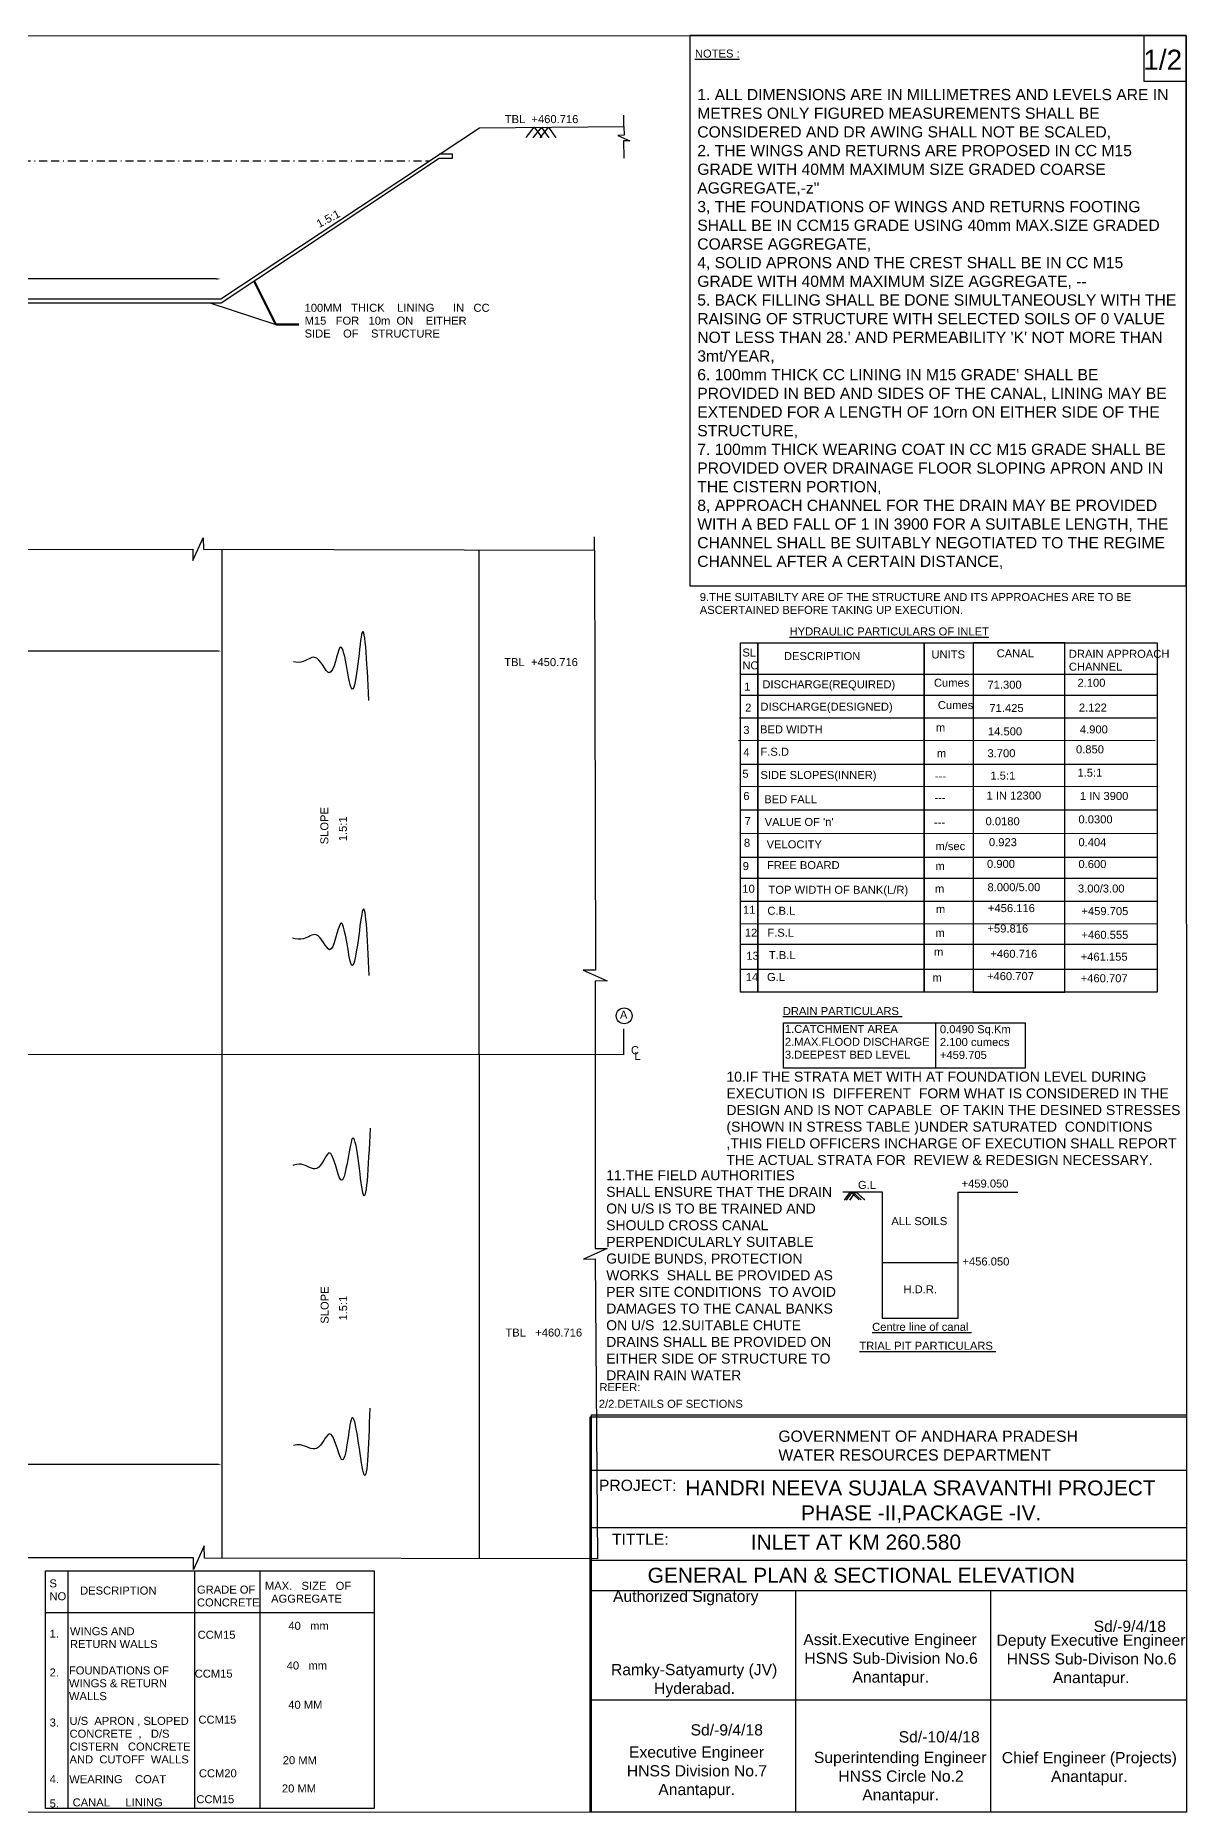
# Model space of a CAD drawing. Header units: inches. Extents: x 19 to 328, y 16 to 238.
# Drawn here: x 184.3 to 328.2, y 16 to 238.1 of the extents above; entities that cross this region are included whole.
import ezdxf

# ---------------------------------------------------------------- set-up
doc = ezdxf.new("R2010")
doc.units = ezdxf.units.IN
doc.header["$MEASUREMENT"] = 0
doc.linetypes.add('BORDERX2', pattern=[3.5, 1, -0.5, 1, -0.5, 0, -0.5])
doc.layers.add('DIMENSIONS', color=7, linetype='Continuous')
doc.layers.add('TEXT', color=1, linetype='Continuous')
doc.styles.get("Standard").update_dxf_attribs({"font": 'arial.ttf', "height": 1})
doc.dimstyles.get("Standard").update_dxf_attribs({"dimtxt": 1, "dimasz": 0.6, "dimexe": 0.18, "dimexo": 0.0625, "dimgap": 0.09, "dimtad": 0, "dimtih": 1, "dimtoh": 1, "dimdec": 4, "dimzin": 0, "dimdsep": 46, "dimtxsty": 'Standard', "dimcen": 0.09, "dimse1": 1, "dimse2": 1, "dimadec": 0, "dimazin": 0, "dimtfac": 1, "dimtdec": 4, "dimtofl": 0, "dimtmove": 0, "dimatfit": 3, "dimfxl": 1, "dimtolj": 1, "dimtzin": 0, "dimarcsym": 0})

# ---------------------------------------------------------------- blocks, each defined once
blk = doc.blocks.new('*D6')
at = {"color": 0, "lineweight": -2, "transparency": 16777216}
for p, q in [((140.45, 207.72), (171.75, 207.72)), ((206.9, 207.72), (175.6, 207.72))]:
    blk.add_line(p, q, dxfattribs=at)
at = {"color": 0, "transparency": 16777216}
for points in [[(140.45, 207.82), (140.45, 207.62), (139.85, 207.72)], [(206.9, 207.82), (206.9, 207.62), (207.5, 207.72)]]:
    blk.add_solid(points, dxfattribs=at)
at = {"layer": 'Defpoints', "color": 0, "transparency": 16777216}
for p in [(207.5, 207.72), (139.85, 205.23), (207.5, 205.24)]:
    blk.add_point(p, dxfattribs=at)
at = {"color": 0, "transparency": 16777216, "insert": (173.68, 207.72), "char_height": 1, "attachment_point": 5}
blk.add_mtext('\\A1;14500', dxfattribs=at)
blk = doc.blocks.new('*D21')
at = {"color": 0, "lineweight": -2, "transparency": 16777216}
for p, q in [((140.33, 161.2), (171.75, 161.2)), ((207.01, 161.2), (175.59, 161.2))]:
    blk.add_line(p, q, dxfattribs=at)
at = {"color": 0, "transparency": 16777216}
for points in [[(140.33, 161.3), (140.33, 161.1), (139.73, 161.2)], [(207.01, 161.3), (207.01, 161.1), (207.61, 161.2)]]:
    blk.add_solid(points, dxfattribs=at)
at = {"layer": 'Defpoints', "color": 0, "transparency": 16777216}
for p in [(139.73, 161.19), (207.61, 161.2), (207.61, 161.2)]:
    blk.add_point(p, dxfattribs=at)
at = {"color": 0, "transparency": 16777216, "insert": (173.67, 161.2), "char_height": 1, "attachment_point": 5}
blk.add_mtext('\\A1;14500', dxfattribs=at)
blk = doc.blocks.new('*D22')
at = {"color": 0, "lineweight": -2, "transparency": 16777216}
for p, q in [((140.44, 59.55), (171.81, 59.55)), ((207.02, 59.55), (175.65, 59.55))]:
    blk.add_line(p, q, dxfattribs=at)
at = {"color": 0, "transparency": 16777216}
for points in [[(140.44, 59.65), (140.44, 59.45), (139.84, 59.55)], [(207.02, 59.65), (207.02, 59.45), (207.62, 59.55)]]:
    blk.add_solid(points, dxfattribs=at)
at = {"layer": 'Defpoints', "color": 0, "transparency": 16777216}
for p in [(139.84, 59.54), (207.62, 59.55), (207.62, 59.55)]:
    blk.add_point(p, dxfattribs=at)
at = {"color": 0, "transparency": 16777216, "insert": (173.73, 59.55), "char_height": 1, "attachment_point": 5}
blk.add_mtext('\\A1;14500', dxfattribs=at)

msp = doc.modelspace()

# ---------------------------------------------------------------- linework, layer by layer
at = {"color": 0}
for points in [[(328.2188, 16.08532), (18.57185, 16.03705), (18.53723, 238.08911), (328.18419, 238.13738)], [(328.18419, 238.13738), (266.14101, 238.12771), (266.15173, 169.36567), (328.19491, 169.37534)], [(328.18419, 238.13738), (322.87279, 238.13738), (322.87279, 232.45311), (328.18419, 232.45311)], [(272.47702, 162.23335), (324.55201, 162.24146), (324.55882, 118.58073), (272.48383, 118.57261)], [(272.47702, 162.23335), (274.62131, 162.23368), (274.62812, 118.57294), (272.48383, 118.57261)], [(274.62131, 162.23368), (295.4224, 162.23692), (295.4292, 118.57619), (274.62812, 118.57294)], [(295.4224, 162.23692), (301.55985, 162.23788), (301.56666, 118.57714), (295.4292, 118.57619)], [(301.56666, 118.57714), (313.00119, 118.57892), (312.99439, 162.23966), (301.55985, 162.23788)], [(277.84978, 114.73667), (308.07347, 114.73667), (308.07347, 109.07677), (277.84978, 109.07677)], [(328.2188, 16.08532), (253.85893, 16.07373), (253.85119, 65.72213), (328.21106, 65.73372)], [(185.57855, 46.2293), (226.65285, 46.2293), (226.65285, 16.53245), (185.57855, 16.53245)]]:
    msp.add_lwpolyline(points, close=True, dxfattribs=at)
for points in [[(92.23321, 225.28806), (136.83767, 203.09711), (155.08562, 203.10266), (159.23848, 205.23522), (207.50105, 205.23927), (239.83025, 226.61971), (257.89843, 226.75084), (257.88807, 228.17822)], [(245.65978, 225.40536), (246.69399, 226.70384), (247.61837, 225.37792)], [(246.54755, 225.35963), (247.58176, 226.65812), (248.50614, 225.3322)], [(247.41702, 225.36878), (248.45123, 226.66726), (249.37561, 225.34135)], [(257.89843, 226.75084), (257.90631, 225.66526), (257.1201, 225.65955), (258.62713, 224.98776), (257.84934, 224.98211), (257.86504, 222.8186)], [(160.62485, 204.73075), (207.55113, 204.73088), (234.81264, 222.80215), (236.45508, 222.81407), (236.45149, 223.30873), (234.81397, 223.30226)], [(23.51297, 173.77785), (132.44917, 173.90053), (132.46032, 172.36387), (133.81632, 175.35836), (133.82702, 173.88388), (203.99885, 173.93018), (204.00907, 172.52174), (205.31189, 175.36311), (205.32216, 173.9478), (254.22178, 173.79532), (254.20958, 175.47673)], [(254.20434, 173.79538), (254.32198, 121.32745), (252.80239, 121.31642), (255.81529, 119.96937), (254.31666, 119.95849), (254.30786, 86.51961), (255.79354, 86.53039), (252.83163, 85.20715), (254.30204, 85.21782), (254.57401, 47.74268), (205.45654, 47.83205), (205.43002, 49.3736), (204.08864, 46.38931), (204.07799, 47.85626), (134.13943, 47.85088), (134.129, 49.28837), (132.76164, 46.36178), (132.75088, 47.84496), (23.77269, 47.51609)], [(207.61269, 173.94066), (207.62324, 47.82811)], [(239.77097, 173.84038), (239.7926, 47.76958)], [(272.47763, 158.31181), (324.55263, 158.31993)], [(272.47763, 155.67514), (324.55263, 155.68325)], [(272.35768, 152.85869), (324.43267, 152.8668)], [(272.23773, 150.04223), (324.31272, 150.05035)], [(272.47763, 147.04601), (324.55263, 147.05413)], [(272.47763, 144.28948), (324.55263, 144.2976)], [(272.47763, 141.35318), (324.55263, 141.3613)], [(272.47763, 138.41688), (324.55263, 138.425)], [(272.47763, 135.42066), (324.55263, 135.42878)], [(272.47763, 132.82117), (324.55263, 132.82929)], [(272.47763, 129.94479), (324.55263, 129.95291)], [(272.47763, 127.12834), (324.55263, 127.13646)], [(272.47763, 124.55159), (324.55263, 124.55971)], [(272.47763, 121.43552), (324.55263, 121.44364)], [(296.89529, 109.07677), (296.89529, 114.73667)], [(21.41994, 110.70106), (21.41994, 110.70106), (257.91647, 110.79752), (257.91647, 110.79752)], [(285.2697, 93.60995), (290.19186, 93.60995), (290.19186, 77.80572), (299.6588, 77.80572), (299.6588, 93.57997), (307.12975, 93.57997)], [(285.47008, 92.56322), (286.20356, 93.59079), (287.30378, 92.59508)], [(285.73318, 92.58712), (286.46666, 93.61469), (287.56688, 92.61898)], [(286.13978, 92.56322), (286.87326, 93.59079), (287.97349, 92.59508)], [(286.17167, 92.59508), (286.90515, 93.62265), (288.00538, 92.62695)], [(290.19186, 84.76718), (299.6588, 84.76718)], [(188.38837, 46.2293), (188.38837, 16.53245)], [(204.24793, 16.53245), (204.24793, 46.2293)], [(212.37193, 46.2293), (212.37193, 16.53245)], [(185.57855, 41.01331), (226.65285, 41.01331)]]:
    msp.add_lwpolyline(points, dxfattribs=at)
at = {"color": 0, "linetype": 'BORDERX2'}
msp.add_lwpolyline([(112.79209, 222.46814), (233.57058, 222.47996)], dxfattribs=at)
at = {"color": 0}
msp.add_circle((257.91991, 115.60902), 0.99239, dxfattribs=at)
for points in [[(226.01813, 155.02997), (225.10551, 163.27716), (223.84082, 156.54755), (222.39708, 161.63233), (221.05588, 158.4951), (219.2076, 160.4175), (217.81537, 159.88601), (216.57495, 159.83522)], [(226.06139, 120.63218), (225.18665, 128.61314), (223.83064, 122.00359), (222.45721, 127.13185), (221.06948, 123.87373), (219.43139, 125.74404), (217.84046, 125.22939), (216.46781, 125.30711)], [(226.17156, 101.57482), (225.26334, 93.46836), (223.93138, 100.23791), (222.48438, 95.10129), (221.02398, 98.46504), (219.51616, 96.52359), (217.54948, 97.0538), (216.49984, 96.92101)], [(226.12305, 66.55337), (225.33202, 58.49433), (223.85346, 65.28029), (222.60062, 60.14944), (221.07784, 63.35586), (219.48122, 61.53602), (217.46638, 61.96823), (216.57092, 61.92335)]]:
    msp.add_spline(points, degree=3, dxfattribs=at)
at = {"layer": 'DIMENSIONS', "color": 0}
for points in [[(253.68937, 58.83429), (328.2188, 58.83429)], [(328.2188, 51.61424), (253.68937, 51.61424)], [(253.68937, 47.58489), (328.2188, 47.58489)], [(328.2188, 43.75945), (253.68937, 43.75945)], [(279.35141, 43.75945), (279.35141, 16.08532)], [(303.69976, 43.75945), (303.69976, 16.08532)], [(253.68937, 30.09994), (328.2188, 30.09994)]]:
    msp.add_lwpolyline(points, dxfattribs=at)
at = {"layer": 'TEXT', "color": 0}
msp.add_lwpolyline([(328.2188, 16.08532), (253.68937, 16.08532), (253.68937, 65.47882), (328.2188, 65.47882)], close=True, dxfattribs=at)

# ---------------------------------------------------------------- texts
at = {"color": 0}
for s, height, p in [('%%UNOTES :', 1, (266.77327, 235.38249)), ('1/2', 2.5, (322.82485, 233.86649)), ('ASCERTAINED BEFORE TAKING UP EXECUTION.', 1, (267.37741, 165.84864)), ('9.THE SUITABILTY ARE OF THE STRUCTURE AND ITS APPROACHES ARE TO BE ', 1, (267.37741, 167.45506)), ('%%UHYDRAULIC PARTICULARS OF INLET', 1, (278.60438, 163.15546)), ('SL.', 1, (272.70213, 160.52063)), ('NO', 1, (272.70213, 158.91422)), ('DESCRIPTION', 1, (277.90286, 160.07622)), ('UNITS', 1, (296.34491, 160.28133)), ('CANAL ', 1, (304.48816, 160.41807)), ('DRAIN APPROACH', 1, (313.51637, 160.35782)), ('Cumes', 1, (296.65207, 156.74679)), ('CHANNEL', 1, (313.51637, 158.75141)), ('2.100', 1, (314.59106, 156.74045)), ('1', 1, (272.93171, 156.26477)), ('DISCHARGE(REQUIRED) ', 1, (275.20059, 156.54749)), ('71.300', 1, (303.34287, 156.49746)), ('2', 1, (273.04635, 153.63025)), ('DISCHARGE(DESIGNED)', 1, (274.95958, 153.75418)), ('Cumes', 1, (297.13848, 153.95239)), ('71.425', 1, (303.58607, 153.58156)), ('2.122', 1, (314.77346, 153.64231)), ('3', 1, (272.81706, 150.843)), ('BED WIDTH', 1, (274.91138, 150.9127)), ('m', 1, (296.89611, 151.14409)), ('14.500', 1, (303.40367, 150.66567)), ('4.900', 1, (314.89506, 150.90866)), ('4', 1, (272.81706, 148.05575)), ('F.S.D', 1, (274.95958, 148.11939)), ('3.700', 1, (303.34287, 147.93202)), ('0.850', 1, (314.40866, 148.418)), ('m', 1, (297.01772, 147.92445)), ('5', 1, (272.70245, 145.37103)), ('SIDE SLOPES(INNER)', 1, (274.9592, 145.21562)), ('---', 1, (296.77451, 145.06931)), ('1.5:1', 1, (303.70767, 145.13762)), ('1.5:1', 1, (314.59106, 145.5021)), ('6', 1, (272.81709, 142.58378)), ('BED FALL', 1, (275.44123, 142.18151)), ('---', 1, (296.71371, 142.3964)), ('1 IN 12300', 1, (303.22126, 142.64696)), ('1 IN 3900', 1, (314.89506, 142.58621)), ('7', 1, (272.96995, 139.45289)), ("VALUE OF 'n'", 1, (275.48943, 139.34003)), ('0.0180', 1, (303.09966, 139.42732)), ('0.0300', 1, (314.71266, 139.67032)), ('8', 1, (272.89352, 136.74201)), ('---', 1, (296.65291, 139.29827)), ('0.923', 1, (303.52527, 136.81517)), ('0.404', 1, (314.71266, 136.81517)), ('VELOCITY', 1, (275.73044, 136.54672)), ('m/sec', 1, (296.83531, 136.32162)), ('9', 1, (272.74064, 133.82702)), ('FREE BOARD', 1, (275.77865, 133.94605)), ('m', 1, (296.83531, 133.83096)), ('0.900', 1, (303.2805, 134.10419)), ('0.600', 1, (314.71266, 134.08152)), ('10', 1, (272.69756, 130.99331)), ('TOP WIDTH OF BANK(L/R)', 1, (275.97146, 130.86377)), ('m', 1, (296.77479, 131.00606)), ('8.000/5.00', 1, (303.3413, 131.1883)), ('3.00/3.00', 1, (314.6525, 131.02127)), ('11', 1, (272.77885, 128.36707)), ('C.B.L', 1, (275.82717, 128.2418)), ('m', 1, (296.89639, 128.45465)), ('+456.116', 1, (303.40211, 128.57614)), ('+459.705', 1, (315.08753, 128.2002)), ('+59.816', 1, (303.3413, 126.02474)), ('12', 1, (273.00814, 125.50345)), ('F.S.L', 1, (275.82717, 125.49664)), ('m', 1, (296.83559, 125.47801)), ('+460.555', 1, (315.08753, 125.23649)), ('13', 1, (273.19974, 122.62014)), ('T.B.L', 1, (276.01998, 122.70333)), ('m', 1, (296.65319, 123.10884)), ('+460.716', 1, (303.70611, 122.86585)), ('+461.155', 1, (314.99778, 122.50114)), ('14', 1, (273.12331, 119.94743)), ('G.L', 1, (275.77896, 119.95817)), ('m', 1, (296.47079, 119.88921)), ('+460.707', 1, (303.2805, 120.07145)), ('+460.707', 1, (314.99778, 119.80686)), ('A', 1, (257.39552, 115.23454)), ('%%UDRAIN PARTICULARS ', 1, (277.7587, 115.70561)), ('1.CATCHMENT AREA', 1, (278.01511, 113.46926)), ('0.0490 Sq.Km', 1, (297.39505, 113.44019)), ('C', 1, (258.7727, 110.82014)), ('L', 1, (259.21645, 110.10077)), ('3.DEEPEST BED LEVEL', 1, (278.01511, 110.25644)), ('2.MAX.FLOOD DISCHARGE', 1, (278.01511, 111.86285)), ('+459.705', 1, (297.39505, 110.22736)), ('2.100 cumecs', 1, (297.39505, 111.83378)), ('G.L', 1, (287.14868, 93.97341)), ('+459.050', 1, (300.10409, 94.14501)), ('ALL SOILS', 1, (291.32322, 89.44917)), ('+456.050', 1, (300.21296, 84.40729)), ('H.D.R.', 1, (292.83428, 80.9341)), ('%%UCentre line of canal ', 1, (288.925, 76.23702)), ('%%UTRIAL PIT PARTICULARS ', 1, (287.33036, 73.87208)), ('REFER:', 1, (254.82569, 68.69794)), ('2/2.DETAILS OF SECTIONS ', 1, (254.75385, 66.61572)), ('S', 1, (186.0811, 44.16642)), ('NO', 1, (186.0811, 42.56001)), ('40 MM', 1, (215.9316, 28.99309)), ('20 MM', 1, (215.24261, 22.07101)), ('20 MM', 1, (215.13781, 18.53735))]:
    msp.add_text(s, height=height, dxfattribs=at).set_placement(p)
at = {"color": 0, "attachment_point": 1}
for s, insert, char_height, width in [('1. ALL DIMENSIONS ARE IN MILLIMETRES AND LEVELS ARE IN METRES ONLY FIGURED MEASUREMENTS SHALL BE CONSIDERED AND DR AWING SHALL NOT BE SCALED, \\P2. THE WINGS AND RETURNS ARE PROPOSED IN CC M15 GRADE WITH 40MM MAXIMUM SIZE GRADED COARSE AGGREGATE,-z" \\P3, THE FOUNDATIONS OF WINGS AND RETURNS FOOTING SHALL BE IN CCM15 GRADE USING 40mm MAX.SIZE GRADED COARSE AGGREGATE, \\P4, SOLID APRONS AND THE CREST SHALL BE IN CC M15 GRADE WITH 40MM MAXIMUM SIZE AGGREGATE, -- \\P5. BACK FILLING SHALL BE DONE SIMULTANEOUSLY WITH THE RAISING OF STRUCTURE WITH SELECTED SOILS OF 0 VALUE NOT LESS THAN 28.\' AND PERMEABILITY \'K\' NOT MORE THAN 3mt/YEAR, \\P6. 100mm THICK CC LINING IN M15 GRADE\' SHALL BE PROVIDED IN BED AND SIDES OF THE CANAL, LINING MAY BE EXTENDED FOR A LENGTH OF 1Orn ON EITHER SIDE OF THE STRUCTURE, \\P7. 100mm THICK WEARING COAT IN CC M15 GRADE SHALL BE PROVIDED OVER DRAINAGE FLOOR SLOPING APRON AND IN THE CISTERN PORTION,  \\P8, APPROACH CHANNEL FOR THE DRAIN MAY BE PROVIDED WITH A BED FALL OF 1 IN 3900 FOR A SUITABLE LENGTH, THE CHANNEL SHALL BE SUITABLY NEGOTIATED TO THE REGIME CHANNEL AFTER A CERTAIN DISTANCE, ', (267.06599, 231.46096), 1.4, 60.5510613), ('10.IF THE STRATA MET WITH AT FOUNDATION LEVEL DURING EXECUTION IS  DIFFERENT  FORM WHAT IS CONSIDERED IN THE DESIGN AND IS NOT CAPABLE  OF TAKIN THE DESINED STRESSES (SHOWN IN STRESS TABLE )UNDER SATURATED  CONDITIONS ,THIS FIELD OFFICERS INCHARGE OF EXECUTION SHALL REPORT THE ACTUAL STRATA FOR  REVIEW & REDESIGN NECESSARY.', (270.70834, 108.62709), 1.25, 57.9051842), ('11.THE FIELD AUTHORITIES SHALL ENSURE THAT THE DRAIN ON U/S IS TO BE TRAINED AND SHOULD CROSS CANAL PERPENDICULARLY SUITABLE GUIDE BUNDS, PROTECTION WORKS  SHALL BE PROVIDED AS PER SITE CONDITIONS  TO AVOID DAMAGES TO THE CANAL BANKS ON U/S  12.SUITABLE CHUTE DRAINS SHALL BE PROVIDED ON EITHER SIDE OF STRUCTURE TO DRAIN RAIN WATER ', (255.6801, 96.31737), 1.25, 29.1350201)]:
    msp.add_mtext(s, dxfattribs=dict(at, insert=insert, char_height=char_height, width=width))
at = {"layer": 'DIMENSIONS', "color": 0}
for s, height, p in [('Sd/-9/4/18', 1.402419, (316.61838, 38.60331)), ('Sd/-9/4/18', 1.402419, (266.2273, 25.65763)), ('Sd/-10/4/18', 1.4024187, (292.24277, 24.78934))]:
    msp.add_text(s, height=height, dxfattribs=at).set_placement(p)
at = {"layer": 'TEXT', "color": 0}
for s, height, p in [('TBL  +460.716', 1, (242.99622, 227.19076)), ('100MM   THICK    LINING      IN   CC', 1, (217.97496, 203.60635)), ('M15   FOR   10m  ON    EITHER', 1, (217.97496, 201.99993)), ('SIDE    OF    STRUCTURE', 1, (217.97496, 200.39352)), ('TBL  +450.716', 1, (242.93487, 159.32265)), ('TBL   +460.716', 1, (243.07742, 75.52093)), ('PROJECT:', 1.402419, (254.77408, 56.23049)), ('TITTLE:', 1.402419, (256.40602, 49.48951)), ('MAX.   SIZE   OF', 1, (213.01341, 43.86491)), ('DESCRIPTION', 1, (189.90852, 43.2756)), ('GRADE OF', 1, (204.51836, 43.39398)), ('CONCRETE', 1, (204.51836, 41.78757)), ('  AGGREGATE', 1, (213.01341, 42.25849)), ('Authorized Signatory', 1.4024187, (256.53144, 42.35528)), ('1.', 1, (186.10284, 37.88462)), ('WINGS AND', 1, (188.64436, 38.19548)), ('CCM15', 1, (204.60202, 37.74936)), ('40   mm', 1, (215.94402, 38.8691)), ('RETURN WALLS', 1, (188.64436, 36.58907)), ('2.', 1, (186.10284, 33.03666)), ('FOUNDATIONS OF ', 1, (188.51375, 33.29182)), ('CCM15', 1, (204.23587, 32.89018)), ('40   mm', 1, (215.7348, 33.90542)), ('WINGS & RETURN', 1, (188.51375, 31.68541)), ('WALLS', 1, (188.51375, 30.079)), ('3.', 1, (186.10284, 26.78024)), ('U/S  APRON , SLOPED', 1, (188.5913, 26.98842)), ('CCM15', 1, (204.70663, 27.14275)), ('CONCRETE  ,   D/S', 1, (188.5913, 25.38201)), ('CISTERN   CONCRETE', 1, (188.5913, 23.7756)), ('AND  CUTOFF  WALLS', 1, (188.5913, 22.16919)), ('4.', 1, (186.10284, 19.70418)), ('WEARING    COAT', 1, (188.55387, 19.69831)), ('CCM20', 1, (204.75686, 20.43137)), ('CANAL     LINING', 1, (188.97886, 16.79194)), ('CCM15', 1, (204.44302, 17.19191)), ('5.', 1, (186.10284, 16.66056))]:
    msp.add_text(s, height=height, dxfattribs=at).set_placement(p)
for s, rotation, p in [('1.5:1', 28.0516601, (219.79504, 214.07817)), ('SLOPE', 90, (220.9469, 137.04576)), (' 1.5:1', 90, (223.25812, 137.04576)), ('SLOPE', 90, (220.97947, 77.13099)), (' 1.5:1', 90, (223.29069, 77.13099))]:
    msp.add_text(s, height=1, rotation=rotation, dxfattribs=at).set_placement(p)
at = {"layer": 'TEXT', "color": 0, "attachment_point": 1}
for s, insert, char_height, width in [('GOVERNMENT OF ANDHARA PRADESH WATER RESOURCES DEPARTMENT ', (277.20272, 63.76808), 1.4024187, 37.4462999), ('\\pi0.19451;HANDRI NEEVA SUJALA SRAVANTHI PROJECT  \\P\\pi14.647;PHASE -II,PACKAGE -IV.', (265.38932, 57.53149), 1.8698915, 58.9143391), ('INLET AT KM 260.580 ', (273.76256, 50.7723), 1.8698915, 31.0773162), ('GENERAL PLAN & SECTIONAL ELEVATION', (260.85576, 46.62139), 1.8698915, 55.3301447), ('\\pi0.0014349;Assit.Executive Engineer \\P\\pi0.13967;HSNS Sub-Division No.6 \\P\\pi6.1425;Anantapur.', (280.31843, 38.35685), 1.4024187, 21.7001806), ('\\pi0.077009;Deputy Executive Engineer \\P\\pi1.3383;HNSS Sub-Divison No.6 \\P\\pi7.1235;Anantapur.', (304.39533, 38.27664), 1.4024187, 23.6622274), ('\\pi0.1124;Ramky-Satyamurty (JV) \\P\\pi5.4949;Hyderabad.', (256.16656, 34.59867), 1.4024187, 20.7913827), ('\\pi0.38983;Executive Engineer \\P\\pi0.12436;HNSS Division No.7 \\P\\pi4.0585;Anantapur.', (258.13619, 24.28487), 1.4024187, 17.5321464), ('\\pi0.30421;Superintending Engineer  \\P\\pi3.3487;HNSS Circle No.2 \\P\\pi6.3496;Anantapur.', (281.34311, 23.61891), 1.4024187, 22.1144011), ('\\pi0.085618;Chief Engineer (Projects) \\P\\pi6.2372;Anantapur. ', (305.04956, 23.59111), 1.4024187, 21.8895932)]:
    msp.add_mtext(s, dxfattribs=dict(at, insert=insert, char_height=char_height, width=width))

# ---------------------------------------------------------------- dimensions: what is measured, and where the dimension line sits
at = {"color": 0}
for base, p1, p2, picture, middle in [((207.50105, 207.72456), (139.8547, 205.23472), (207.50105, 205.23927), '*D6', (173.67788, 207.72456)), ((207.61376, 161.19537), (139.72522, 161.18969), (207.61376, 161.19537), '*D21', (173.66949, 161.19537)), ((207.62226, 59.54747), (139.83863, 59.5418), (207.62226, 59.54747), '*D22', (173.73044, 59.54747))]:
    dim = msp.add_linear_dim(base=base, p1=p1, p2=p2, text='14500', dimstyle='Standard', dxfattribs=at)
    dim.commit()
    dim.dimension.update_dxf_attribs({"geometry": picture, "text_midpoint": middle})

# ---------------------------------------------------------------- leaders
for points, override in [([(211.6573, 207.45281), (214.37207, 202.01297), (217.27313, 202.01297)], {"dimasz": 0.6, "dimgap": 0.09, "dimtad": 0, "dimlwd": 65535}), ([(206.13054, 204.73088), (214.37207, 202.01297)], {"dimgap": 0.09, "dimtad": 0}), ([(257.85692, 113.99549), (257.85822, 110.7975)], {"dimgap": 0.09, "dimtad": 0})]:
    msp.add_leader(points, dimstyle='Standard', override=override, dxfattribs=at)

doc.saveas('drawing.dxf')
